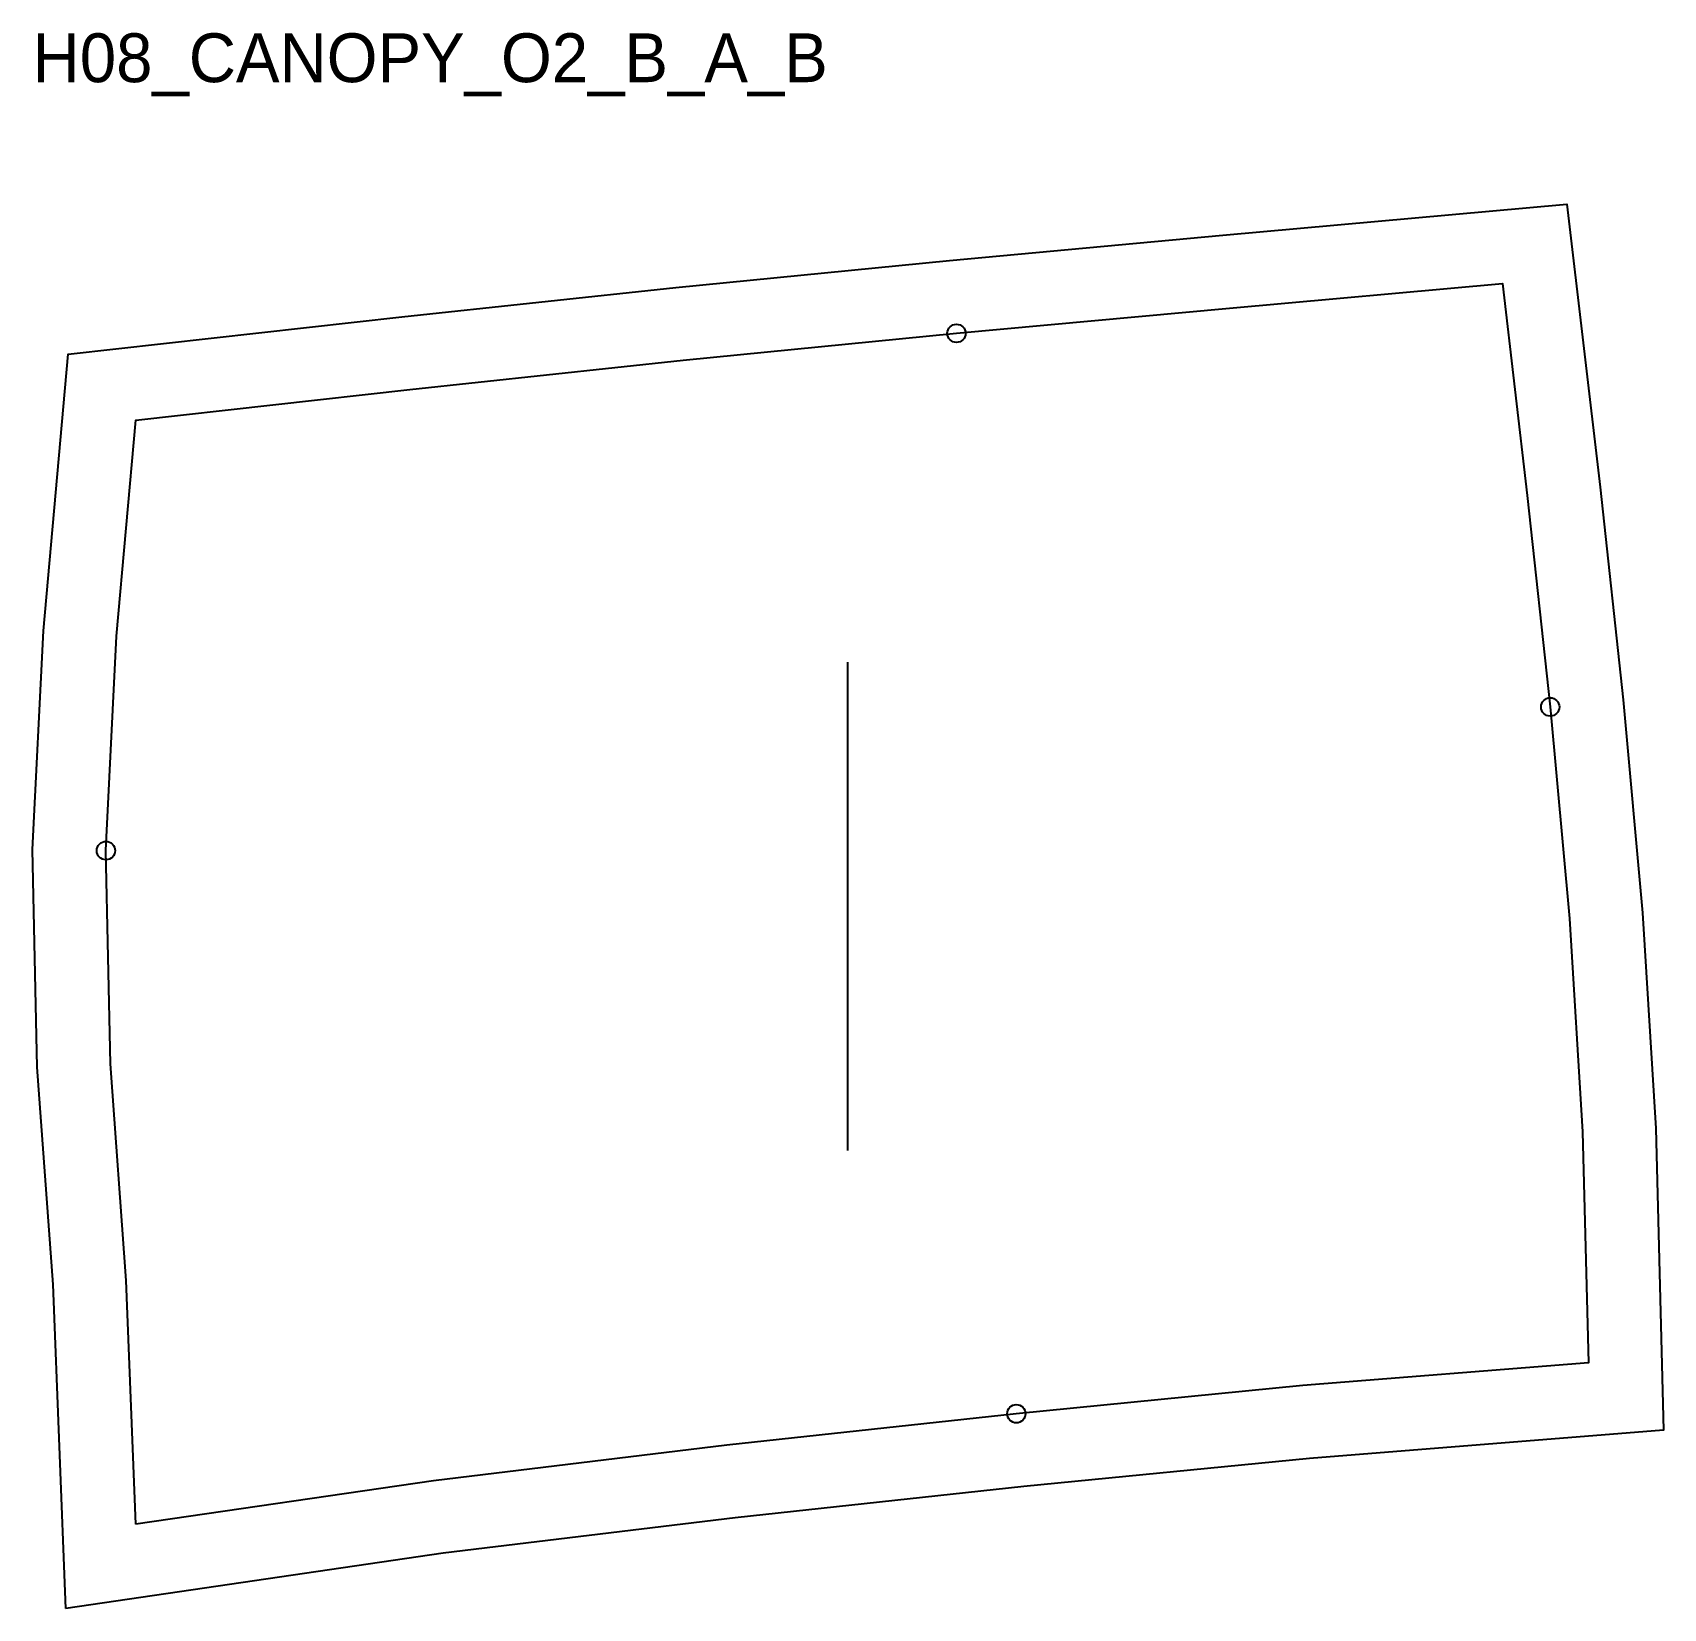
# Model space of a CAD drawing. Header units: millimetres. Extents: x -17 to 250, y -14 to 244.
import ezdxf

# ---------------------------------------------------------------- set-up
doc = ezdxf.new("R2010")
doc.units = ezdxf.units.MM
for name, color, linetype in [('CUT', 1, 'Continuous'), ('GRAIN', 3, 'Continuous'), ('ID', 7, 'Continuous'), ('NOTCH', 2, 'Continuous'), ('SEAM', 5, 'Continuous')]:
    doc.layers.add(name, color=color, linetype=linetype)

msp = doc.modelspace()

# ---------------------------------------------------------------- linework, layer by layer
at = {"layer": 'CUT'}
msp.add_lwpolyline([(-11.47, -13.8), (-13.54, 39.23), (-16.15, 74.84), (-16.89, 110.5), (-15.12, 146.31), (-11.08, 191.67), (43.56, 197.77), (88.43, 202.57), (133.27, 207.01), (178.04, 211.12), (234.38, 216.2), (239.81, 169.86), (243.58, 135.05), (246.76, 100.12), (248.92, 64.79), (250.18, 15.38), (192.21, 10.75), (145.44, 6.16), (98.19, 1.02), (50.37, -4.78), (-11.47, -13.8)], close=True, dxfattribs=at)
at = {"layer": 'GRAIN'}
msp.add_line((116.64, 61.2), (116.64, 141.2), dxfattribs=at)
at = {"layer": 'NOTCH'}
for centre in [(134.41, 195.06), (231.64, 133.86), (-4.89, 110.33), (144.21, 18.09)]:
    msp.add_circle(centre, 1.5, dxfattribs=at)
at = {"layer": 'SEAM'}
msp.add_lwpolyline([(0, 0), (-1.56, 39.9), (-4.16, 75.4), (-4.89, 110.33), (-3.15, 145.48), (0, 180.84), (44.86, 185.85), (89.66, 190.64), (134.41, 195.06), (179.13, 199.17), (223.83, 203.2), (227.89, 168.51), (231.64, 133.86), (234.79, 99.21), (236.92, 64.27), (237.89, 26.44), (191.15, 22.7), (144.21, 18.09), (96.82, 12.94), (48.78, 7.12)], close=True, dxfattribs=at)

# ---------------------------------------------------------------- texts
at = {"layer": 'ID'}
msp.add_text('H08_CANOPY_O2_B_A_B', height=8, dxfattribs=at).set_placement((-16.89, 236.2))

doc.saveas('drawing.dxf')
